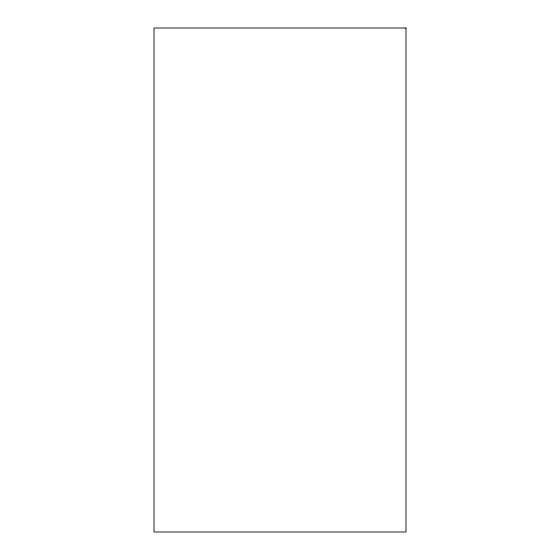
<?xml version="1.0" encoding="UTF-8"?>
<svg xmlns="http://www.w3.org/2000/svg" width="560" height="560" viewBox="0 0 560 560"><rect width="100%" height="100%" fill="white"/><g stroke="black" fill="none" stroke-linecap="round" stroke-linejoin="round"><path stroke-width="0.84" d="M406 28L154 28L154 532L406 532L406 28"/></g></svg>
